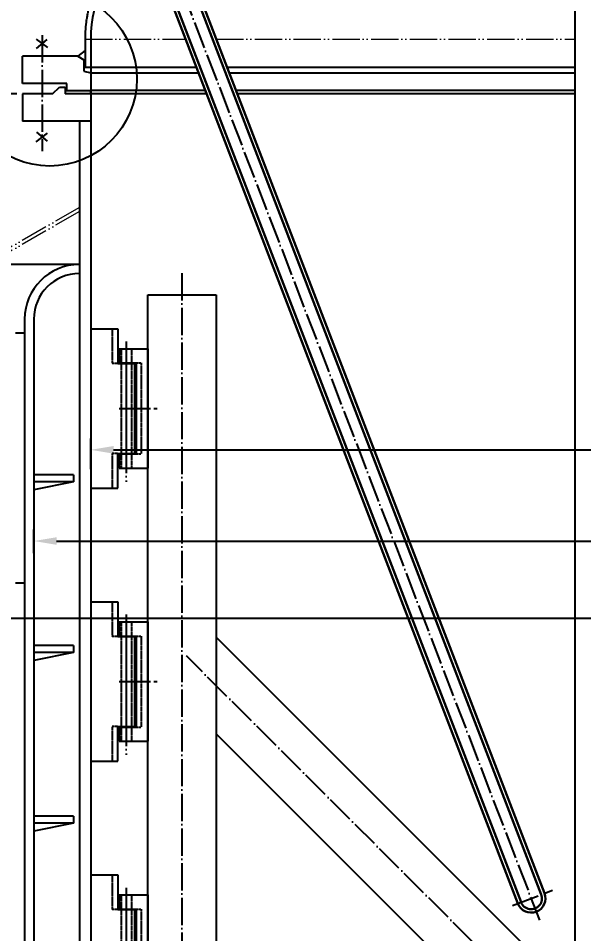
# Model space of a CAD drawing. Extents: x -7243 to -2491, y -430 to 6298.
# Drawn here: x -6445 to -5948, y 3267 to 4071 of the extents above; entities that cross this region are included whole.
import ezdxf

# ---------------------------------------------------------------- set-up
doc = ezdxf.new("R2010")
doc.units = 0
doc.header["$MEASUREMENT"] = 0
for name, pattern in [('ACAD_ISO04W100', [30.5, 24, -3, 0.5, -3]), ('ACAD_ISO05W100', [34, 24, -3, 0.5, -3, 0.5, -3]), ('HIDDEN', [0.375, 0.25, -0.125])]:
    doc.linetypes.add(name, pattern=pattern)
doc.layers.get('0').update_dxf_attribs({"linetype": 'CONTINUOUS'})
doc.layers.get('DEFPOINTS').update_dxf_attribs({"linetype": 'CONTINUOUS'})
for name, color, linetype in [('1中心线', 3, 'ACAD_ISO04W100'), ('3轮廓', 7, 'CONTINUOUS'), ('4文字、标注、剖面线', 5, 'CONTINUOUS'), ('4文字标注', 5, 'CONTINUOUS'), ('7虚线', 1, 'HIDDEN')]:
    doc.layers.add(name, color=color, linetype=linetype)
doc.layers.add('双点划线', color=6, linetype='ACAD_ISO05W100', lineweight=18)
doc.layers.add('轮廓线', color=7, linetype='CONTINUOUS', lineweight=30)
doc.styles.add('样式 2', font='ROMANS.shx', dxfattribs={"width": 0.75, "bigfont": 'hmhz.shx'})
doc.dimstyles.new('1-4 装配总图', dxfattribs={"dimscale": 4, "dimtxt": 3, "dimasz": 2.5, "dimexe": 1.25, "dimexo": 0, "dimgap": 1, "dimtad": 1, "dimdec": 0, "dimdsep": 46, "dimtxsty": '样式 2', "dimcen": 2.5, "dimclrd": 256, "dimclre": 256, "dimclrt": 256, "dimadec": 0, "dimazin": 0, "dimtfac": 1, "dimtdec": 0, "dimtmove": 0, "dimatfit": 1, "dimfxl": 1, "dimtfill": 1, "dimtfillclr": 256, "dimlwd": -1, "dimarcsym": 0})
doc.dimstyles.new('总图', dxfattribs={"dimscale": 4, "dimtxt": 3, "dimasz": 2, "dimexe": 1, "dimexo": 0, "dimgap": 1, "dimtad": 1, "dimdec": 0, "dimzin": 11, "dimdsep": 46, "dimtxsty": '样式 2', "dimcen": 0, "dimclrd": 5, "dimclre": 5, "dimclrt": 5, "dimadec": 0, "dimazin": 0, "dimtfac": 0.7, "dimtdec": 0, "dimtmove": 0, "dimatfit": 0, "dimfxl": 1, "dimtfill": 1, "dimtfillclr": 256, "dimtolj": 1, "dimtzin": 11, "dimarcsym": 0})

# ---------------------------------------------------------------- blocks, each defined once
blk = doc.blocks.new('*D75')
at = {"layer": '3轮廓', "color": 5, "lineweight": -2}
for p, q in [((-6446.237146688105, 4004.990080108612), (-6572.253852798805, 4004.990080108612)), ((-6391.237146688105, 3854.990080108611), (-6572.253852798805, 3854.990080108611))]:
    blk.add_line(p, q, dxfattribs=at)
at = {"layer": '3轮廓', "color": 5}
blk.add_line((-6562.253852798805, 3984.990080108612), (-6562.253852798805, 3874.990080108611), dxfattribs=at)
for points in [[(-6558.920519465472, 3984.990080108612), (-6565.587186132138, 3984.990080108612), (-6562.253852798805, 4004.990080108612)], [(-6565.587186132138, 3874.990080108611), (-6558.920519465472, 3874.990080108611), (-6562.253852798805, 3854.990080108611)]]:
    blk.add_solid(points, dxfattribs=at)
at = {"layer": 'DEFPOINTS', "color": 0}
for p in [(-6446.237146688105, 4004.990080108612), (-6562.253852798805, 3854.990080108611), (-6391.237146688105, 3854.990080108611)]:
    blk.add_point(p, dxfattribs=at)
at = {"layer": '3轮廓', "color": 5, "insert": (-6582.253852798805, 3929.990080108611), "char_height": 24, "attachment_point": 5, "rotation": 90, "style": '样式 2', "bg_fill": 3, "box_fill_scale": 1.25, "bg_fill_color": 256, "bg_fill_true_color": 13158600, "bg_fill_transparency": 0}
blk.add_mtext('150', dxfattribs=at)
blk = doc.blocks.new('*D79')
at = {"layer": '3轮廓', "color": 5, "lineweight": -2}
for p, q in [((-6484.237146688105, 3539.554491733725), (-6484.237146688105, 3554.115003248277)), ((-5378.237146688105, 3517.794620182799), (-5378.237146688105, 3554.115003248277))]:
    blk.add_line(p, q, dxfattribs=at)
at = {"layer": '3轮廓', "color": 5}
blk.add_line((-6464.237146688105, 3544.115003248277), (-5398.237146688105, 3544.115003248277), dxfattribs=at)
for points in [[(-6464.237146688105, 3547.44833658161), (-6464.237146688105, 3540.781669914943), (-6484.237146688105, 3544.115003248277)], [(-5398.237146688105, 3540.781669914943), (-5398.237146688105, 3547.44833658161), (-5378.237146688105, 3544.115003248277)]]:
    blk.add_solid(points, dxfattribs=at)
at = {"layer": 'DEFPOINTS', "color": 0}
for p in [(-5378.237146688105, 3544.115003248277), (-6484.237146688105, 3539.554491733725), (-5378.237146688105, 3517.794620182799)]:
    blk.add_point(p, dxfattribs=at)
at = {"layer": '3轮廓', "color": 5, "insert": (-5784.070979307552, 3564.115003248277), "char_height": 24, "attachment_point": 5, "style": '样式 2', "bg_fill": 3, "box_fill_scale": 1.25, "bg_fill_color": 256, "bg_fill_true_color": 13158600, "bg_fill_transparency": 0}
blk.add_mtext('%%C1104x2', dxfattribs=at)
blk = doc.blocks.new('*D85')
at = {"layer": '3轮廓', "color": 5, "lineweight": -2}
for p, q in [((-6381.237146688105, 3675.077408318903), (-6381.237146688105, 3702.090286975761)), ((-5481.237146688105, 3675.077408318904), (-5481.237146688105, 3702.090286975761))]:
    blk.add_line(p, q, dxfattribs=at)
at = {"layer": '3轮廓', "color": 5}
blk.add_line((-6361.237146688105, 3692.090286975761), (-5501.237146688105, 3692.090286975761), dxfattribs=at)
for points in [[(-6361.237146688105, 3695.423620309095), (-6361.237146688105, 3688.756953642428), (-6381.237146688105, 3692.090286975761)], [(-5501.237146688105, 3688.756953642428), (-5501.237146688105, 3695.423620309095), (-5481.237146688105, 3692.090286975761)]]:
    blk.add_solid(points, dxfattribs=at)
at = {"layer": 'DEFPOINTS', "color": 0}
for p in [(-5481.237146688105, 3692.090286975761), (-6381.237146688105, 3675.077408318903), (-5481.237146688105, 3675.077408318904)]:
    blk.add_point(p, dxfattribs=at)
at = {"layer": '3轮廓', "color": 5, "insert": (-5782.382469752285, 3712.090286975761), "char_height": 24, "attachment_point": 5, "style": '样式 2', "bg_fill": 3, "box_fill_scale": 1.25, "bg_fill_color": 256, "bg_fill_true_color": 13158600, "bg_fill_transparency": 0}
blk.add_mtext('%%C900', dxfattribs=at)
blk = doc.blocks.new('*D87')
at = {"layer": '4文字标注', "color": 5, "lineweight": -2}
for p, q in [((-6599.350925493549, 3589.990080108615), (-6599.350925493549, 3450.961737133921)), ((-6583.350925493549, 3458.961737133921), (-6477.719897919846, 3458.961737133921))]:
    blk.add_line(p, q, dxfattribs=at)
at = {"layer": '4文字标注', "color": 5}
blk.add_solid([(-6583.350925493549, 3461.628403800587), (-6583.350925493549, 3456.295070467254), (-6599.350925493549, 3458.961737133921)], dxfattribs=at)
at = {"layer": 'DEFPOINTS', "color": 0}
for p in [(-6599.350925493549, 3589.990080108615), (-6178.000234834664, 3587.558075575), (-6178.000234834664, 3458.961737133921)]:
    blk.add_point(p, dxfattribs=at)
at = {"layer": '4文字标注', "color": 5, "insert": (-6525.577040776989, 3478.961737133921), "char_height": 24, "attachment_point": 5, "style": '样式 2', "bg_fill": 3, "box_fill_scale": 1.25, "bg_fill_color": 256, "bg_fill_true_color": 13158600, "bg_fill_transparency": 0}
blk.add_mtext('\\A1;%%C1335', dxfattribs=at)
blk = doc.blocks.new('*D89')
at = {"layer": '3轮廓', "color": 5, "lineweight": -2}
for p, q in [((-6431.237146688105, 3601.133589558501), (-6431.237146688105, 3621.933109567309)), ((-5431.237146688105, 3601.133589558501), (-5431.237146688105, 3621.933109567309))]:
    blk.add_line(p, q, dxfattribs=at)
at = {"layer": '3轮廓', "color": 5}
blk.add_line((-6411.237146688105, 3611.933109567309), (-5451.237146688105, 3611.933109567309), dxfattribs=at)
for points in [[(-6411.237146688105, 3615.266442900643), (-6411.237146688105, 3608.599776233976), (-6431.237146688105, 3611.933109567309)], [(-5451.237146688105, 3608.599776233976), (-5451.237146688105, 3615.266442900643), (-5431.237146688105, 3611.933109567309)]]:
    blk.add_solid(points, dxfattribs=at)
at = {"layer": 'DEFPOINTS', "color": 0}
for p in [(-5431.237146688105, 3611.933109567309), (-6431.237146688105, 3601.133589558501), (-5431.237146688105, 3601.133589558501)]:
    blk.add_point(p, dxfattribs=at)
at = {"layer": '3轮廓', "color": 5, "insert": (-5779.005450641753, 3631.933109567309), "char_height": 24, "attachment_point": 5, "style": '样式 2', "bg_fill": 3, "box_fill_scale": 1.25, "bg_fill_color": 256, "bg_fill_true_color": 13158600, "bg_fill_transparency": 0}
blk.add_mtext('%%C1000', dxfattribs=at)
blk = doc.blocks.new('8')
at = {"layer": '1中心线'}
for p, q in [((31543.81867658837, 2792.368846254681), (31543.81867658837, 2669.180714133656)), ((31537.63974440024, 2733.605381481275), (31570.96175464993, 2733.605381481275))]:
    blk.add_line(p, q, dxfattribs=at)
at = {"layer": '3轮廓'}
for p, q in [((31537.63974440024, 2786.105381481275), (31537.63974440024, 2773.605381481275)), ((31537.63974440024, 2786.105381481275), (31562.63974440024, 2786.105381481275)), ((31562.63974440024, 2786.105381481275), (31562.63974440024, 2681.105381481275)), ((31537.63974440024, 2773.605381481275), (31552.63974440024, 2773.605381481275)), ((31552.63974440024, 2773.605381481275), (31552.63974440024, 2693.605381481275)), ((31537.63974440024, 2693.605381481275), (31537.63974440024, 2681.105381481275)), ((31537.63974440024, 2693.605381481275), (31552.63974440024, 2693.605381481275)), ((31537.63974440024, 2681.105381481275), (31562.63974440024, 2681.105381481275))]:
    blk.add_line(p, q, dxfattribs=at)
at = {"layer": '7虚线', "ltscale": 0.4}
for p, q in [((31539.31883819422, 2786.105381481275), (31539.31883819422, 2773.605381481275)), ((31548.31883817738, 2786.105381481275), (31548.31883817738, 2773.605381481275)), ((31552.63974440024, 2773.605381481275), (31556.84178542911, 2773.605381481275)), ((31556.84178542911, 2773.605381481275), (31556.84178542911, 2693.605381481275)), ((31539.31883819422, 2693.605381481275), (31539.31883819422, 2681.105381481275)), ((31548.31883817738, 2693.605381481275), (31548.31883817738, 2681.105381481275)), ((31552.63974440024, 2693.605381481275), (31556.84178542911, 2693.605381481275))]:
    blk.add_line(p, q, dxfattribs=at)
blk = doc.blocks.new('I')
at = {"layer": '1中心线'}
blk.add_line((27194.49990872716, 3106.70381465949), (27194.49990872716, 3014.482789415219), dxfattribs=at)
at = {"layer": '3轮廓'}
for p, q in [((27163.53070056235, 3129.179076259517), (27187.13510082492, 3129.179076259516)), ((27163.53070056235, 3129.179076259516), (27163.53070056235, 2989.179076259516)), ((27187.13510082492, 3129.179076259516), (27187.13510082492, 3098.679076259516)), ((27187.13510082492, 3098.679076259516), (27201.73950108749, 3098.679076259516)), ((27201.73950108749, 3098.679076259516), (27201.73950108749, 3019.679076259516)), ((27187.13510082492, 3019.679076259516), (27201.73950108749, 3019.679076259516)), ((27187.13510082492, 2989.179076259516), (27187.13510082492, 3019.679076259516)), ((27163.53070056235, 2989.179076259516), (27187.13510082492, 2989.179076259516))]:
    blk.add_line(p, q, dxfattribs=at)
at = {"layer": '7虚线', "ltscale": 0.4}
for p, q in [((27182.01491085723, 3129.179076259516), (27182.01491085723, 3098.679076259516)), ((27187.13510082492, 3098.679076259516), (27182.01491085723, 3098.679076259516)), ((27189.99982834925, 3098.679076259516), (27189.99982834925, 3019.679076259516)), ((27198.99982832804, 3098.679076259516), (27198.99982832804, 3019.679076259516)), ((27182.01491085723, 3019.679076259516), (27182.01491085723, 2989.179076259516)), ((27187.13510082492, 3019.679076259516), (27182.01491085723, 3019.679076259516))]:
    blk.add_line(p, q, dxfattribs=at)
at = {"layer": '4文字、标注、剖面线'}
blk.add_blockref('8', (-4349.318767861212, 325.5736947782398), dxfattribs=at)
blk = doc.blocks.new('G')
at = {"layer": '1中心线'}
blk.add_line((27194.49990872716, 2626.70381465949), (27194.49990872716, 2534.482789415219), dxfattribs=at)
at = {"layer": '3轮廓'}
for p, q in [((27163.53070056235, 2649.179076259517), (27187.13510082493, 2649.179076259516)), ((27163.53070056235, 2649.179076259516), (27163.53070056235, 2560.709855916415)), ((27187.13510082493, 2649.179076259516), (27187.13510082493, 2618.679076259516)), ((27187.13510082493, 2618.679076259516), (27201.7395010875, 2618.679076259516)), ((27201.7395010875, 2618.679076259516), (27201.7395010875, 2539.679076259516)), ((27187.13510082493, 2539.679076259516), (27201.7395010875, 2539.679076259516)), ((27187.13510082493, 2509.179076259516), (27187.13510082493, 2539.679076259516)), ((27175.51369857099, 2509.179076259539), (27187.13510082493, 2509.179076259516))]:
    blk.add_line(p, q, dxfattribs=at)
blk.add_open_spline([(27163.53070056235, 2560.709855916415), (27163.53070056235, 2553.066866502985), (27164.3116715735, 2545.423878833461), (27167.84429899648, 2528.18365911356), (27171.06801696228, 2518.610232362692), (27175.51369857099, 2509.179076259539)], degree=3, knots=[0, 0, 0, 0, 0.1020968558535501, 0.1020968558535501, 0.2314849992769499, 0.2314849992769499, 0.2314849992769499, 0.2314849992769499], dxfattribs=at)
at = {"layer": '7虚线', "ltscale": 0.4}
for p, q in [((27182.01491085723, 2649.179076259516), (27182.01491085723, 2618.679076259516)), ((27187.13510082493, 2618.679076259516), (27182.01491085723, 2618.679076259516)), ((27189.99982834926, 2618.679076259516), (27189.99982834926, 2539.679076259516)), ((27198.99982832805, 2618.679076259516), (27198.99982832805, 2539.679076259516)), ((27182.01491085723, 2539.679076259516), (27182.01491085723, 2509.179076259516)), ((27187.13510082493, 2539.679076259516), (27182.01491085723, 2539.679076259516))]:
    blk.add_line(p, q, dxfattribs=at)
at = {"layer": '4文字、标注、剖面线'}
blk.add_blockref('8', (-4349.318767861208, -154.4263052217598), dxfattribs=at)

msp = doc.modelspace()

# ---------------------------------------------------------------- linework, layer by layer
for p, q in [((-5956.237146688105, 4314.408502225659), (-5956.237146688101, 3239.990080108617)), ((-6381.237146688105, 4010.990080108612), (-6381.237146688105, 3229.990080108611)), ((-6431.237146688105, 3806.990080108612), (-6431.237146688105, 3204.990080108611)), ((-6447.237146688105, 3794.990080108614), (-6439.237146688105, 3794.990080108614)), ((-6396.234597157811, 3669.990080108612), (-6431.237146688105, 3669.990080108612)), ((-6396.234597157811, 3669.990080108612), (-6396.234597157811, 3663.990080108612)), ((-6396.234597157811, 3663.990080108612), (-6431.237146688105, 3656.791129566863)), ((-6396.234597157811, 3663.990080108612), (-6431.237146688105, 3663.990080108612)), ((-6396.234597157811, 3369.990080108612), (-6431.237146688105, 3369.990080108612)), ((-6396.234597157811, 3363.990080108612), (-6431.237146688105, 3356.791129566863)), ((-6396.234597157811, 3363.990080108612), (-6431.237146688105, 3363.990080108612)), ((-6396.234597157811, 3369.990080108612), (-6396.234597157811, 3363.990080108612))]:
    msp.add_line(p, q)
msp.add_arc((-6391.237146688105, 3806.990080108612), 39.99999999999955, 90, 180)
msp.add_ellipse((-5931.237146688105, 4052.990080108612), major_axis=(-450, 0), ratio=0.5000000000000006, start_param=5.829433000866612, end_param=6.283185307179586)
msp.add_open_spline([(-6342.648848159175, 4151.578740447011), (-6342.768000261273, 4151.451121870121), (-6344.006932944495, 4150.120975171021), (-6346.320951412677, 4147.57357671223), (-6349.511467141848, 4143.8925086855), (-6352.576386360891, 4140.180652463788), (-6355.514614349293, 4136.438971238455), (-6358.325074668982, 4132.668446392742), (-6361.006709038162, 4128.87008000798), (-6363.558477505794, 4125.044897619666), (-6365.979358993211, 4121.193951191533), (-6368.268352270512, 4117.318322259587), (-6370.42447743342, 4113.419125180424), (-6372.446777940017, 4109.497510398816), (-6374.334323256042, 4105.554667630465), (-6376.08621214095, 4101.591828837148), (-6377.701576585203, 4097.610270856436), (-6379.17958638162, 4093.611317535031), (-6380.519454281447, 4089.596341215956), (-6381.720441650123, 4085.566763410678), (-6382.781864500392, 4081.524054582623), (-6383.703099744534, 4077.469732687142), (-6384.483591475508, 4073.405361275871), (-6385.122857062413, 4069.332543836536), (-6385.620492831815, 4065.252926598564), (-6385.976179105561, 4061.168164512359), (-6386.189684379276, 4057.080019205939), (-6386.237146688105, 4054.352954270274), (-6386.237146688105, 4052.990080108612)], degree=3, knots=[408.6403596361748, 408.6403596361748, 408.6403596361748, 408.6403596361748, 409.1641362999804, 414.0935144698012, 418.9639489605757, 423.77670723161, 428.5331717396426, 433.2348412369371, 437.8833316789044, 442.4803766889452, 447.0278275284948, 451.5276525218039, 455.981935888148, 460.3928759389016, 464.7627826033772, 469.0940742554063, 473.3892738221828, 477.6510041676697, 481.8819827544761, 486.0850156001067, 490.262990555418, 494.4188699444482, 498.5556826150418, 502.6765154586215, 506.7845044647143, 510.8828253814656, 514.9746840574027, 519.0633065423883, 519.0633065423883, 519.0633065423883, 519.0633065423883])
at = {"layer": '1中心线'}
msp.add_line((-6010.908540586753, 3291.535055220459), (-5975.767371789044, 3305.024486071007), dxfattribs=at)
at = {"layer": '3轮廓'}
for p, q in [((-6386.237146688105, 4052.990080108612), (-6386.237146688105, 4027.990080108612)), ((-6381.237146688105, 4052.990080108612), (-6381.237146688105, 4007.990080108612)), ((-6386.237146688105, 4042.990080108612), (-6392.433299110799, 4037.990080108612)), ((-6441.237146688134, 4013.990080108612), (-6441.237146688105, 4037.990080108612)), ((-6392.433299110799, 4037.990080108612), (-6441.237146688105, 4037.990080108612)), ((-6392.433299110799, 4037.990080108612), (-6387.237146688105, 4034.990080108608)), ((-6387.237146688105, 4034.990080108623), (-6387.237146688105, 4024.990080108612)), ((-6387.237146688105, 4034.990080108608), (-6386.237146688105, 4034.990080108608)), ((-6288.245163858399, 4027.990080108612), (-6387.237146688105, 4027.990080108612)), ((-6387.237146688105, 4024.990080108608), (-6381.237146688105, 4023.382384954014)), ((-6381.237146688105, 4023.382384954014), (-6286.476435404142, 4023.382384954014)), ((-5956.237146688243, 4027.990080108612), (-6261.466539017471, 4027.990080108612)), ((-6259.697810563213, 4023.382384954014), (-5956.237146688243, 4023.382384954014)), ((-6402.237146688076, 4013.990080108612), (-6441.237146688105, 4013.990080108612)), ((-6408.737146688076, 4010.990080108612), (-6403.737146688076, 4010.990080108612)), ((-6381.237146688076, 4004.990080108612), (-6381.237146688105, 4007.990080108612)), ((-6280.567883157691, 4007.990080108612), (-6381.237146688105, 4007.990080108612)), ((-5956.23714668824, 4007.990080108612), (-6253.789258316762, 4007.990080108612)), ((-5956.23714668824, 4004.990080108612), (-6252.637666211656, 4004.990080108612)), ((-6331.237146688098, 3828.459300451717), (-6271.237146688105, 3828.459300451717)), ((-5981.237146688112, 3152.563673237429), (-6271.237146688105, 3442.563673237419))]:
    msp.add_line(p, q, dxfattribs=at)
at = {"layer": '4文字标注'}
for p, q in [((-6429.257593507561, 4053.052365926325), (-6419.303258080249, 4045.625812465387)), ((-6428.992128634593, 4044.830092779522), (-6419.436016486688, 4052.654506083392))]:
    msp.add_line(p, q, dxfattribs=at)
at = {"layer": '双点划线'}
for p, q in [((-6386.237146688105, 4052.990080108612), (-6297.841764734284, 4052.990080108612)), ((-6271.063139893356, 4052.990080108612), (-5956.237146688103, 4052.990080108612))]:
    msp.add_line(p, q, dxfattribs=at)
at = {"layer": '轮廓线'}
for radius, start, end in [(12.5, 201.0000000000325, 21.0000000000325), (9.5, 201.0000000000295, 21.00000000003408)]:
    msp.add_arc((-5994.565436461527, 3297.808585114971), radius, start, end, dxfattribs=at)

# ---------------------------------------------------------------- block references
at = {"layer": '4文字、标注、剖面线'}
msp.add_blockref('G', (-33544.55812322713, 669.280224192202), dxfattribs=at)

# ---------------------------------------------------------------- dimensions: what is measured, and where the dimension line sits
at = {"layer": '3轮廓'}
dim = msp.add_linear_dim(base=(-6562.253852798805, 3854.990080108611), p1=(-6446.237146688105, 4004.990080108612), p2=(-6391.237146688105, 3854.990080108611), angle=90, dimstyle='1-4 装配总图', override={"dimscale": 8, "dimtxsty": '样式 2', "dimclrd": 5, "dimclre": 5, "dimclrt": 5}, dxfattribs=at)
dim.commit()
dim.dimension.update_dxf_attribs({"geometry": '*D75', "text_midpoint": (-6582.253852798805, 3929.990080108611)})

# ---------------------------------------------------------------- next in the draw order: linework, layer by layer
msp.add_line((-6391.237146688105, 3980.990080108612), (-6391.237146688105, 3229.990080108611))
msp.add_arc((-6391.237146688105, 3806.990080108612), 47.99999999999955, 90, 180)
at = {"layer": '1中心线'}
msp.add_line((-6423.737146688105, 4056.597473892209), (-6423.737146688105, 3954.63916846132), dxfattribs=at)
at = {"layer": '3轮廓'}
for p, q in [((-6414.737146688105, 4004.990080108612), (-6408.737146688076, 4010.990080108612)), ((-6403.737146688076, 4010.990080108612), (-6403.737146688076, 4004.990080108612)), ((-6403.737146688076, 4007.990080108612), (-6381.237146688105, 4007.990080108612)), ((-6402.237146688076, 4007.990080108612), (-6402.237146688076, 4013.990080108612)), ((-6441.237146688134, 4004.990080108612), (-6441.237146688105, 3980.990080108612)), ((-6414.737146688134, 4004.990080108612), (-6441.237146688105, 4004.990080108612)), ((-6279.416291052585, 4004.990080108612), (-6403.737146688076, 4004.990080108612)), ((-6381.237146688105, 3980.990080108612), (-6441.237146688105, 3980.990080108612))]:
    msp.add_line(p, q, dxfattribs=at)
at = {"layer": '4文字标注'}
for p, q in [((-6429.257593507561, 3962.927794290899), (-6419.303258080249, 3970.354347751836)), ((-6428.992128634593, 3971.150067437702), (-6419.436016486688, 3963.325654133832))]:
    msp.add_line(p, q, dxfattribs=at)
msp.add_circle((-6417.27530772836, 4018.018914031941), 76.5231527962861, dxfattribs=at)
at = {"layer": '双点划线'}
for p, q in [((-6391.237146688105, 3904.990080108612), (-6469.237146688105, 3859.956759111822)), ((-6391.237146688105, 3901.525978493474), (-6467.737146688105, 3857.358682900468))]:
    msp.add_line(p, q, dxfattribs=at)

# ---------------------------------------------------------------- next in the draw order: dimensions: what is measured, and where the dimension line sits
at = {"layer": '3轮廓'}
dim = msp.add_linear_dim(base=(-5481.237146688105, 3692.090286975761), p1=(-6381.237146688105, 3675.077408318903), p2=(-5481.237146688105, 3675.077408318904), text='%%C<>', dimstyle='1-4 装配总图', override={"dimscale": 8, "dimtxsty": '样式 2', "dimclrd": 5, "dimclre": 5, "dimclrt": 5}, dxfattribs=at)
dim.commit()
dim.dimension.update_dxf_attribs({"geometry": '*D85', "text_midpoint": (-5782.382469752285, 3692.090286975761), "dimtype": 160})

# ---------------------------------------------------------------- next in the draw order: block references
at = {"layer": '4文字、标注、剖面线'}
msp.add_blockref('I', (-33544.55812322713, 669.280224192202), dxfattribs=at)

# ---------------------------------------------------------------- next in the draw order: dimensions: what is measured, and where the dimension line sits
at = {"layer": '3轮廓'}
for base, p1, p2, text, picture, middle in [((-5431.237146688105, 3611.933109567309), (-6431.237146688105, 3601.133589558501), (-5431.237146688105, 3601.133589558501), '%%C<>', '*D89', (-5779.005450641753, 3611.933109567309)), ((-5378.237146688105, 3544.115003248277), (-6484.237146688105, 3539.554491733725), (-5378.237146688105, 3517.794620182799), '%%C1104x2', '*D79', (-5784.070979307552, 3544.115003248277))]:
    dim = msp.add_linear_dim(base=base, p1=p1, p2=p2, text=text, dimstyle='1-4 装配总图', override={"dimscale": 8, "dimtxsty": '样式 2', "dimclrd": 5, "dimclre": 5, "dimclrt": 5}, dxfattribs=at)
    dim.commit()
    dim.dimension.update_dxf_attribs({"geometry": picture, "text_midpoint": middle, "dimtype": 160})

# ---------------------------------------------------------------- next in the draw order: linework, layer by layer
for p, q in [((-6439.237146688105, 3806.990080108612), (-6439.237146688105, 3204.990080108611)), ((-6439.237146688105, 3574.990080108614), (-6447.237146688105, 3574.990080108614)), ((-6396.234597157811, 3519.990080108612), (-6431.237146688105, 3519.990080108612)), ((-6396.234597157811, 3519.990080108612), (-6396.234597157811, 3513.990080108612)), ((-6396.234597157811, 3513.990080108612), (-6431.237146688105, 3506.791129566863)), ((-6396.234597157811, 3513.990080108612), (-6431.237146688105, 3513.990080108612))]:
    msp.add_line(p, q)

# ---------------------------------------------------------------- next in the draw order: dimensions: what is measured, and where the dimension line sits
at = {"layer": '4文字标注'}
dim = msp.add_linear_dim(base=(-6178.000234834664, 3458.961737133921), p1=(-6599.350925493549, 3589.990080108615), p2=(-6178.000234834664, 3587.558075575), text='%%C1335', dimstyle='总图', override={"dimscale": 8, "dimtxsty": '样式 2', "dimse2": 1, "dimsd2": 1}, dxfattribs=at)
dim.commit()
dim.dimension.update_dxf_attribs({"geometry": '*D87', "text_midpoint": (-6525.577040776989, 3458.961737133921), "dimtype": 160})

# ---------------------------------------------------------------- next in the draw order: linework, layer by layer
at = {"layer": '1中心线'}
for p, q in [((-6388.469433142705, 4323.963579408397), (-5987.206301426907, 3278.637382910777)), ((-6301.237146688101, 3847.337694388684), (-6301.237146688101, 3228.459300451703)), ((-5981.237146688109, 3194.990080108615), (-6297.211117709219, 3510.964051129729))]:
    msp.add_line(p, q, dxfattribs=at)
at = {"layer": '3轮廓'}
for p, q in [((-6331.237146688098, 3228.459300451717), (-6331.237146688098, 3828.459300451717)), ((-6271.237146688105, 3828.459300451717), (-6271.237146688105, 3228.459300451717)), ((-5981.237146688109, 3237.416486979809), (-6271.237146688105, 3527.416486979806))]:
    msp.add_line(p, q, dxfattribs=at)
at = {"layer": '轮廓线'}
for p, q in [((-6362.697390430458, 4283.334179805339), (-5985.696422409769, 3301.213080635665)), ((-6359.896649150964, 4284.409283653975), (-5982.895681130269, 3302.288184484304)), ((-6383.236159813394, 4275.450084915343), (-6006.235191792705, 3293.32898574567)), ((-6380.435418533903, 4276.525188763977), (-6003.434450513212, 3294.404089594306))]:
    msp.add_line(p, q, dxfattribs=at)

# ---------------------------------------------------------------- next in the draw order: block references
at = {"layer": '4文字、标注、剖面线'}
msp.add_blockref('I', (-33544.55812322712, 429.2802241922025), dxfattribs=at)

doc.saveas('drawing.dxf')
